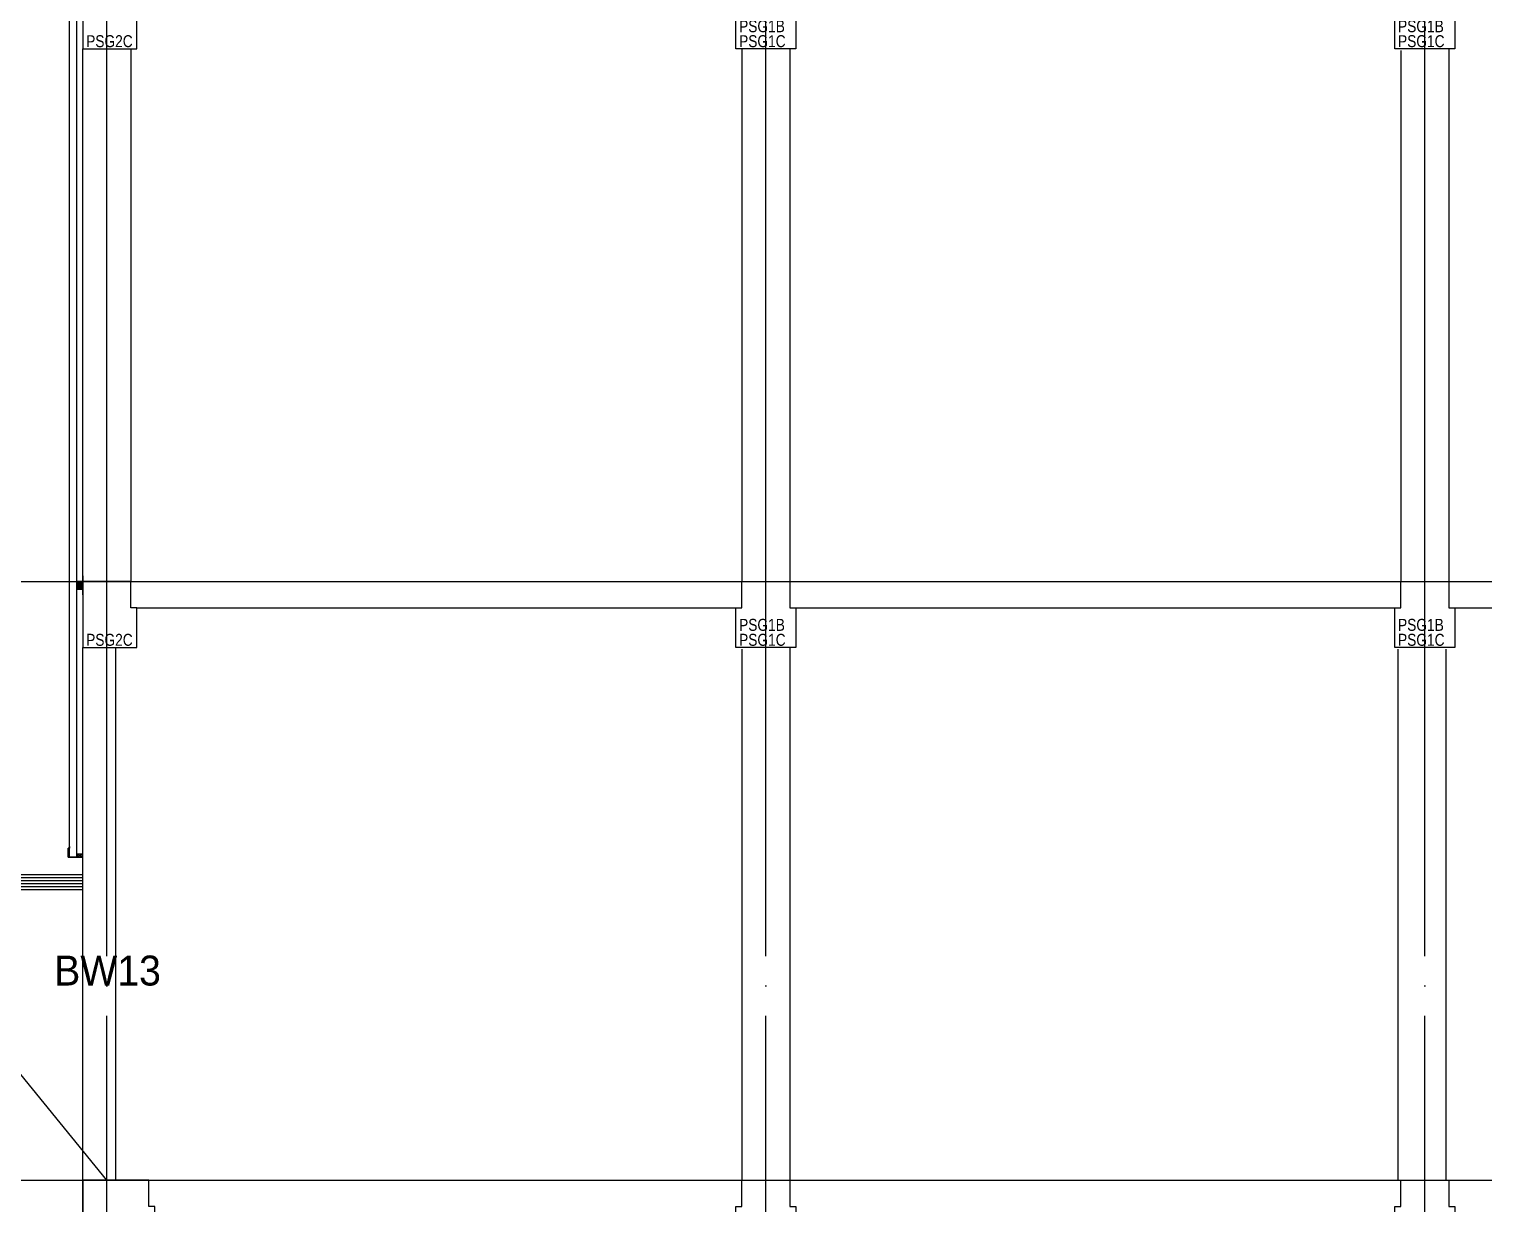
# Model space of a CAD drawing. Header units: millimetres. Extents: x 4754612 to 5801174, y 2368242 to 2777223.
# Drawn here: x 4906365 to 4930651, y 2587355 to 2606980 of the extents above; entities that cross this region are included whole.
import ezdxf
from ezdxf.enums import TextEntityAlignment as Align

# ---------------------------------------------------------------- set-up
doc = ezdxf.new("R2010")
doc.units = ezdxf.units.MM
doc.header["$LTSCALE"] = 1000
doc.linetypes.add('CEN', pattern=[6.2, 6, -0.1, 0, -0.1])
doc.layers.get('DEFPOINTS').update_dxf_attribs({"color": 151})
for name, color, linetype in [('A-ELE-8', 8, 'Continuous'), ('A-STEEL-7', 7, 'Continuous'), ('A-중심선', 10, 'CEN'), ('CON', 2, 'Continuous'), ('ELE-3', 6, 'Continuous'), ('FIN-1', 9, 'Continuous'), ('HAT-252', 252, 'Continuous'), ('OHD', 7, 'Continuous'), ('PIR판넬', 4, 'Continuous')]:
    doc.layers.add(name, color=color, linetype=linetype)
doc.layers.add('Guide-line', color=151, linetype='Continuous', plot=False)
doc.styles.add('A.NARROW', font='ARIALN.TTF')
doc.styles.add('돋움', font='')
doc.styles.get('돋움').set_extended_font_data('Dotum')

# ---------------------------------------------------------------- blocks, each defined once
blk = doc.blocks.new('zw$5D6A')
at = {"layer": 'CON'}
blk.add_lwpolyline([(0, 0), (0, -1100), (900, -1100), (900, -440), (800, -440), (800, 0)], close=True, dxfattribs=at)
at = {"layer": 'DEFPOINTS', "style": 'A.NARROW'}
blk.add_text('PSG2C', height=200, dxfattribs=at).set_placement((54, -972, 0), align=Align.MIDDLE_LEFT)
blk = doc.blocks.new('zw$8DF3')
at = {"layer": 'CON'}
blk.add_lwpolyline([(15, -1100), (1200, -1100), (1200, -440), (1100, -440), (1100, 0), (0, 0), (0, -1100)], close=True, dxfattribs=at)
at = {"layer": 'DEFPOINTS', "style": 'A.NARROW'}
blk.add_text('WG1A', height=200, dxfattribs=at).set_placement((54, -972, 0), align=Align.MIDDLE_LEFT)
blk = doc.blocks.new('zw$CF19')
at = {"layer": 'CON'}
blk.add_lwpolyline([(-500, -1100), (-500, -440), (-400, -440), (-400, 0), (400, 0), (400, -440), (500, -440), (500, -1100)], close=True, dxfattribs=at)
at = {"layer": 'DEFPOINTS', "style": 'A.NARROW'}
for s, p in [('PSG1B', (-446, -722, 0)), ('PSG1C', (-446, -972, 0))]:
    blk.add_text(s, height=200, dxfattribs=at).set_placement(p, align=Align.MIDDLE_LEFT)
blk = doc.blocks.new('각-50X100')
at = {"layer": 'A-STEEL-7', "color": 1}
for p, q in [((-22.7, -2.3), (22.7, -97.7)), ((-22.7, -97.7), (22.7, -2.3))]:
    blk.add_line(p, q, dxfattribs=at)
at = {"layer": 'A-STEEL-7'}
blk.add_lwpolyline([(-25, 0), (25, 0), (25, -100), (-25, -100)], close=True, dxfattribs=at)
at = {"layer": 'A-STEEL-7', "color": 251}
blk.add_lwpolyline([(-22.7, -2.3), (22.7, -2.3), (22.7, -97.7), (-22.7, -97.7)], close=True, dxfattribs=at)

msp = doc.modelspace()

# ---------------------------------------------------------------- hatches: boundary and pattern name
at = {"layer": 'HAT-252'}
h = msp.add_hatch(dxfattribs=at)
h.set_pattern_fill('CORK', color=256, scale=2.4, style=0)
h.set_pattern_definition([(0, (389154.955, -721207.3365), (0, 7.62), []), (135, (389158.765, -721211.146), (-15.24000658, -15.24000658), [10.776312, -10.776312]), (135, (389160.67, -721211.146), (-15.24000658, -15.24000658), [10.776312, -10.776312]), (135, (389162.575, -721211.146), (-15.24000658, -15.24000658), [10.776312, -10.776312])])
h.paths.add_polyline_path([(4907263.3, 2597749.621), (4907163.3, 2597749.621), (4907163.3, 2597624.621), (4907263.3, 2597624.621)])

# ---------------------------------------------------------------- linework, layer by layer
at = {"layer": 'A-ELE-8'}
for p, q in [((4908063.3, 2606649.621), (4908063.3, 2597749.621)), ((4918263.3, 2606649.621), (4918263.3, 2597749.621)), ((4919063.3, 2606649.621), (4919063.3, 2597749.621)), ((4930063.3, 2606649.621), (4930063.3, 2597749.621)), ((4929263.3, 2606622.839), (4929263.3, 2597749.621)), ((4918263.3, 2596622.839), (4918263.3, 2587749.621)), ((4919063.3, 2596649.621), (4919063.3, 2587749.621)), ((4929213.3, 2596622.839), (4929213.3, 2587749.621)), ((4930013.3, 2596622.839), (4930013.3, 2587749.621))]:
    msp.add_line(p, q, dxfattribs=at)
at = {"layer": 'A-중심선', "ltscale": 5}
for p, q in [((4907663.3, 2560495.412), (4907663.3, 2645427.791)), ((4918663.3, 2560495.412), (4918663.3, 2645427.791)), ((4929663.3, 2560495.412), (4929663.3, 2645427.791)), ((4867905.529, 2597749.621), (5176073.3, 2597749.621)), ((4867905.529, 2587749.621), (5176073.3, 2587749.621))]:
    msp.add_line(p, q, dxfattribs=at)
at = {"layer": 'CON'}
for p, q in [((4907563.3, 2597749.621), (5116763.3, 2597749.621)), ((4908163.3, 2597309.621), (4918163.3, 2597309.621)), ((4919163.3, 2597309.621), (4929163.3, 2597309.621)), ((4930163.3, 2597309.621), (4940163.3, 2597309.621)), ((4907263.3, 2576024.621), (4907263.3, 2596649.621)), ((4907813.3, 2587749.621), (4907813.3, 2596649.621)), ((4907263.3, 2592849.621), (4884481.606, 2592849.621)), ((4907263.3, 2592799.621), (4884481.606, 2592799.621)), ((4907263.3, 2592749.621), (4884481.606, 2592749.621)), ((4907263.3, 2592699.621), (4884481.606, 2592699.621)), ((4907263.3, 2592649.621), (4884481.606, 2592649.621)), ((4907263.3, 2592599.621), (4884481.606, 2592599.621)), ((4907563.3, 2587749.621), (5116763.3, 2587749.621))]:
    msp.add_line(p, q, dxfattribs=at)
at = {"layer": 'ELE-3'}
for p, q in [((4907259.46, 2597753.461), (4907163.3, 2597753.461)), ((4907163.3, 2597749.621), (4907163.3, 2597753.461)), ((4907263.3, 2597749.621), (4907163.3, 2597749.621)), ((4907259.46, 2597845.622), (4907259.46, 2597753.461)), ((4907259.46, 2597845.622), (4907263.3, 2597845.622)), ((4907263.3, 2597845.622), (4907263.3, 2597749.621)), ((4907263.3, 2597624.621), (4907163.3, 2597624.621)), ((4907163.3, 2597624.621), (4907163.3, 2597620.781)), ((4907259.46, 2597620.781), (4907163.3, 2597620.781)), ((4907259.46, 2597528.621), (4907259.46, 2597620.781)), ((4907259.46, 2597528.621), (4907263.3, 2597528.621)), ((4907263.3, 2597528.621), (4907263.3, 2597624.621))]:
    msp.add_line(p, q, dxfattribs=at)
msp.add_lwpolyline([(4907038.3, 2593323.419), (4907038.3, 2593297.221), (4907015.7, 2593297.221), (4907015.7, 2593149.621), (4907213.3, 2593149.621), (4907213.3, 2593148.421), (4907014.5, 2593148.421), (4907014.5, 2593298.421), (4907037.1, 2593298.421), (4907037.1, 2593323.419, -1), (4907039.5, 2593323.419), (4907039.5, 2593313.42), (4907038.3, 2593313.42)], format="xyb", dxfattribs=at)
at = {"layer": 'FIN-1'}
for points in [[(4907263.3, 2597749.621), (4907163.3, 2597749.621), (4907163.3, 2597649.621), (4907263.3, 2597649.621)], [(4907263.3, 2597749.621), (4907163.3, 2597749.621), (4907163.3, 2597624.621), (4907263.3, 2597624.621)]]:
    msp.add_lwpolyline(points, close=True, dxfattribs=at)
at = {"layer": 'Guide-line'}
msp.add_line((4907663.3, 2587749.621), (4807574.011, 2710665.391), dxfattribs=at)
at = {"layer": 'OHD', "color": 8, "ltscale": 100}
msp.add_line((4907263.3, 2597749.621), (4907263.3, 2606649.621), dxfattribs=at)
at = {"layer": 'PIR판넬'}
for p, q in [((4907038.3, 2593149.621), (4907038.3, 2622174.621)), ((4907163.3, 2593149.621), (4907163.3, 2622174.621)), ((4907138.3, 2593149.621), (4907038.3, 2593149.621))]:
    msp.add_line(p, q, dxfattribs=at)

# ---------------------------------------------------------------- block references
at = {"layer": 'CON'}
for name, p in [('zw$5D6A', (4907263.3, 2607749.621)), ('zw$CF19', (4918663.3, 2607749.621)), ('zw$CF19', (4929663.3, 2607749.621)), ('zw$5D6A', (4907263.3, 2597749.621)), ('zw$CF19', (4918663.3, 2597749.621)), ('zw$CF19', (4929663.3, 2597749.621)), ('zw$8DF3', (4907263.3, 2587749.621)), ('zw$CF19', (4918663.3, 2587749.621)), ('zw$CF19', (4929663.3, 2587749.621))]:
    msp.add_blockref(name, p, dxfattribs=at)
at = {"layer": 'PIR판넬', "extrusion": (0, 0, -1), "zscale": -1, "rotation": 270}
msp.add_blockref('각-50X100', (-4907163.3, 2593174.621), dxfattribs=at)

# ---------------------------------------------------------------- texts
at = {"layer": 'Guide-line', "style": '돋움'}
msp.add_text('BW13', height=500, dxfattribs=at).set_placement((4907674.087, 2591252.863), align=Align.MIDDLE_CENTER)

doc.saveas('drawing.dxf')
